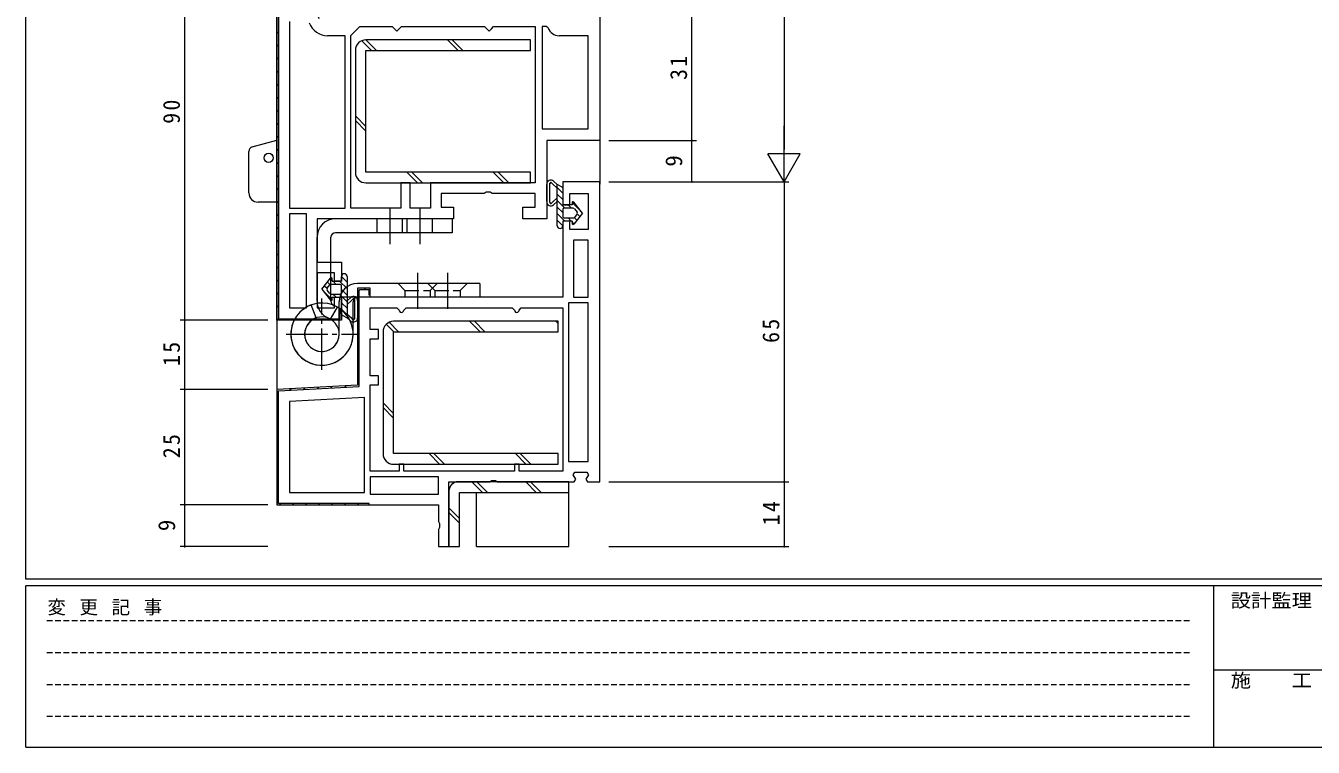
# Model space of a CAD drawing. Units: millimetres on the paper. Extents: x -420 to 373, y -297 to 267.
# Drawn here: x -417.7 to -138.4, y -297 to -140.6 of the extents above; entities that cross this region are included whole.
import ezdxf
from ezdxf.enums import TextEntityAlignment as Align

# ---------------------------------------------------------------- set-up
doc = ezdxf.new("R2010")
doc.units = ezdxf.units.MM
for name, pattern in [('CHAIN2', [12, 9, -1, 1, -1]), ('DASHED1', [1.8, 1.2, -0.6]), ('DASHED3', [4, 3, -1])]:
    doc.linetypes.add(name, pattern=pattern)
for name, color, linetype, lineweight in [('0-1_YKK_ZWAK', 7, 'Continuous', 9), ('0-3_YKK_12', 2, 'Continuous', 9), ('0-4_YKK_D', 6, 'Continuous', 9), ('0-6_YKK_13', 4, 'Continuous', 9), ('0-7_YKK_11', 7, 'Continuous', 9)]:
    doc.layers.add(name, color=color, linetype=linetype, lineweight=lineweight)
doc.styles.add('ＭＳ ゴシック', font='')
doc.styles.get('ＭＳ ゴシック').set_extended_font_data('MS Gothic')

msp = doc.modelspace()

# ---------------------------------------------------------------- linework, layer by layer
at = {"layer": '0-1_YKK_ZWAK'}
for p, q in [((-417.7, -260.6), (-417.7, 264.4)), ((352.3, -260.6), (-417.7, -260.6)), ((-417.7, -297), (-417.7, -262)), ((314.5, -262), (-417.7, -262)), ((-160.1, -262), (-160.1, -297)), ((-160.1, -280.199), (-31.3, -280.199)), ((-417.7, -297), (314.5, -297))]:
    msp.add_line(p, q, dxfattribs=at)
at = {"layer": '0-1_YKK_ZWAK', "linetype": 'DASHED1'}
for p, q in [((-413.101, -269.512), (-164.909, -269.512)), ((-413.101, -276.441), (-164.909, -276.441)), ((-413.101, -283.37), (-164.909, -283.37)), ((-413.101, -290.298), (-164.909, -290.298))]:
    msp.add_line(p, q, dxfattribs=at)
at = {"layer": '0-3_YKK_12'}
for p, q in [((-363.208, -0.49), (-363.208, -219.936)), ((-293.208, -0.49), (-293.208, -174.962))]:
    msp.add_line(p, q, dxfattribs=at)
at = {"layer": '0-4_YKK_D'}
for p, q in [((-253.208, 169.538), (-253.208, -167.462)), ((-383.208, -204.462), (-383.208, -114.462)), ((-273.208, -165.462), (-273.208, -134.462)), ((-253.208, -174.462), (-253.208, -162.338)), ((-291.208, -165.462), (-272.208, -165.462)), ((-291.208, -165.462), (-272.208, -165.462)), ((-273.208, -174.462), (-273.208, -165.462)), ((-253.208, -174.462), (-256.708, -168.4)), ((-249.708, -168.4), (-256.708, -168.4)), ((-253.208, -174.462), (-249.708, -168.4)), ((-291.208, -174.462), (-252.208, -174.462)), ((-291.208, -174.462), (-272.208, -174.462)), ((-291.208, -174.462), (-252.208, -174.462)), ((-253.208, -174.462), (-253.208, -239.462)), ((-365.207, -204.462), (-384.208, -204.462)), ((-365.207, -204.462), (-384.208, -204.462)), ((-383.208, -219.462), (-383.208, -204.462)), ((-365.207, -219.462), (-384.208, -219.462)), ((-365.207, -219.462), (-384.208, -219.462)), ((-383.208, -244.462), (-383.208, -219.462)), ((-291.208, -239.462), (-252.208, -239.462)), ((-291.208, -239.462), (-252.208, -239.462)), ((-253.208, -239.462), (-253.208, -253.462)), ((-365.207, -244.462), (-384.208, -244.462)), ((-365.207, -244.462), (-384.208, -244.462)), ((-383.208, -253.462), (-383.208, -244.462)), ((-365.207, -253.462), (-384.208, -253.462)), ((-291.208, -253.462), (-252.208, -253.462))]:
    msp.add_line(p, q, dxfattribs=at)
for centre, start, end in [((-273.208, -165.462), 90, 270), ((-273.208, -165.462), 90, 270), ((-273.208, -165.462), 270, 90), ((-273.208, -165.462), 270, 90), ((-273.208, -174.462), 90, 270), ((-273.208, -174.462), 270, 90), ((-383.208, -204.462), 90, 270), ((-383.208, -204.462), 90, 270), ((-383.208, -204.462), 270, 90), ((-383.208, -204.462), 270, 90), ((-383.208, -219.462), 90, 270), ((-383.208, -219.462), 90, 270), ((-383.208, -219.462), 270, 90), ((-383.208, -219.462), 270, 90), ((-253.208, -239.462), 90, 270), ((-253.208, -239.462), 90, 270), ((-253.208, -239.462), 270, 90), ((-253.208, -239.462), 270, 90), ((-383.208, -244.462), 90, 270), ((-383.208, -244.462), 90, 270), ((-383.208, -244.462), 270, 90), ((-383.208, -244.462), 270, 90), ((-383.208, -253.462), 90, 270), ((-383.208, -253.462), 270, 90), ((-253.208, -253.462), 90, 270), ((-253.208, -253.462), 270, 90)]:
    msp.add_arc(centre, 0.106, start, end, dxfattribs=at)
at = {"layer": '0-6_YKK_13'}
for p, q in [((-342.681, -145.962), (-344.801, -143.842)), ((-341.62, -145.962), (-343.92, -143.662)), ((-308.208, -143.662), (-343.908, -143.662)), ((-323.943, -145.962), (-326.243, -143.662)), ((-322.881, -145.962), (-325.181, -143.662)), ((-308.208, -145.962), (-308.208, -143.662)), ((-346.208, -145.962), (-346.208, -172.362)), ((-343.908, -145.962), (-308.208, -145.962)), ((-343.908, -172.362), (-343.908, -145.962)), ((-343.908, -162.412), (-346.208, -160.112)), ((-343.908, -163.474), (-346.208, -161.174)), ((-368.565, -166.871), (-363.206, -165.435)), ((-363.206, -178.84), (-363.206, -165.435)), ((-369.306, -176.84), (-369.306, -167.837)), ((-308.208, -172.362), (-343.908, -172.362)), ((-332.72, -174.662), (-335.02, -172.362)), ((-331.658, -174.662), (-333.958, -172.362)), ((-313.981, -174.662), (-316.281, -172.362)), ((-312.92, -174.662), (-315.22, -172.362)), ((-308.208, -174.662), (-308.208, -172.362)), ((-343.908, -174.662), (-308.208, -174.662)), ((-304.708, -178.724), (-304.708, -174.99)), ((-304.007, -178.957), (-304.007, -174.75)), ((-302.408, -175.795), (-303.387, -174.968)), ((-302.408, -183.962), (-302.408, -174.995)), ((-301.208, -176.875), (-302.408, -175.675)), ((-301.208, -175.834), (-301.208, -179.462)), ((-302.408, -177.92), (-303.387, -178.747)), ((-302.408, -178.719), (-303.229, -179.413)), ((-301.208, -178.289), (-302.408, -177.089)), ((-300.75, -180.162), (-302.408, -178.504)), ((-363.206, -178.84), (-367.306, -178.84)), ((-301.208, -181.118), (-302.408, -179.918)), ((-300.778, -182.962), (-302.408, -181.332)), ((-299.208, -179.462), (-301.208, -179.462)), ((-301.208, -180.462), (-301.208, -181.962)), ((-298.941, -180.162), (-300.908, -180.162)), ((-299.335, -180.162), (-300.035, -179.462)), ((-299.208, -178.964), (-299.208, -179.462)), ((-297.072, -181.011), (-299.194, -178.89)), ((-296.908, -181.212), (-298.849, -178.836)), ((-296.908, -181.212), (-298.849, -183.588)), ((-298.709, -180.272), (-298.096, -181.022)), ((-298.096, -181.402), (-298.709, -182.152)), ((-297.527, -181.97), (-298.096, -181.401)), ((-325.207, -182.462), (-350.508, -182.462)), ((-301.209, -183.945), (-302.408, -182.746)), ((-302.064, -184.505), (-302.351, -184.218)), ((-301.208, -182.962), (-301.208, -183.962)), ((-299.208, -182.962), (-301.208, -182.962)), ((-300.908, -182.262), (-298.941, -182.262)), ((-299.364, -182.962), (-300.064, -182.262)), ((-299.208, -182.962), (-299.208, -183.46)), ((-298.799, -183.527), (-299.208, -183.118)), ((-298.163, -182.748), (-298.733, -182.178)), ((-354.508, -200.295), (-354.508, -186.462)), ((-351.508, -200.295), (-351.508, -186.462)), ((-353.512, -197.712), (-351.571, -195.336)), ((-351.621, -195.397), (-351.212, -195.806)), ((-351.212, -195.962), (-351.212, -195.464)), ((-349.212, -195.962), (-349.212, -194.962)), ((-349.211, -194.979), (-348.012, -196.178)), ((-348.357, -194.419), (-348.07, -194.706)), ((-348.012, -194.962), (-348.012, -203.929)), ((-353.512, -197.712), (-351.571, -200.088)), ((-353.348, -197.913), (-351.227, -200.034)), ((-352.893, -196.954), (-352.324, -197.522)), ((-352.324, -197.522), (-351.711, -196.772)), ((-351.711, -198.652), (-352.324, -197.902)), ((-352.257, -196.176), (-351.687, -196.746)), ((-349.512, -196.662), (-351.479, -196.662)), ((-351.212, -195.962), (-349.212, -195.962)), ((-351.056, -195.962), (-350.356, -196.662)), ((-349.642, -195.962), (-348.012, -197.592)), ((-349.212, -198.462), (-349.212, -196.962)), ((-349.212, -197.806), (-348.012, -199.006)), ((-319.207, -196.462), (-345.707, -196.462)), ((-319.207, -196.462), (-319.207, -199.462)), ((-351.479, -198.762), (-349.512, -198.762)), ((-351.212, -199.462), (-349.212, -199.462)), ((-351.212, -199.96), (-351.212, -199.462)), ((-351.085, -198.762), (-350.385, -199.462)), ((-349.707, -207.462), (-349.707, -200.462)), ((-349.671, -198.762), (-348.012, -200.42)), ((-342.842, -199.462), (-349.58, -199.462)), ((-349.212, -203.09), (-349.212, -199.462)), ((-349.212, -200.635), (-348.012, -201.835)), ((-348.012, -200.205), (-347.187, -199.511)), ((-348.012, -201.004), (-347.028, -200.177)), ((-346.707, -207.462), (-346.707, -200.462)), ((-346.408, -199.967), (-346.408, -204.174)), ((-345.708, -200.2), (-345.708, -203.934)), ((-319.207, -199.462), (-345.707, -199.462)), ((-354.739, -203.938), (-355.765, -201.119)), ((-351.582, -204.214), (-350.082, -201.616)), ((-349.212, -202.049), (-348.012, -203.249)), ((-348.012, -203.129), (-347.028, -203.956)), ((-351.508, -204.295), (-351.508, -204.258)), ((-337.894, -206.962), (-339.527, -205.329)), ((-336.832, -206.962), (-338.905, -204.889)), ((-302.208, -204.662), (-337.908, -204.662)), ((-319.155, -206.962), (-321.455, -204.662)), ((-318.094, -206.962), (-320.394, -204.662)), ((-302.208, -205.172), (-302.717, -204.662)), ((-302.208, -206.962), (-302.208, -204.662)), ((-340.208, -206.962), (-340.208, -233.362)), ((-337.908, -206.962), (-302.208, -206.962)), ((-337.908, -233.362), (-337.908, -206.962)), ((-337.908, -224.625), (-340.208, -222.325)), ((-337.908, -225.687), (-340.208, -223.387)), ((-302.208, -233.362), (-337.908, -233.362)), ((-327.932, -235.662), (-330.232, -233.362)), ((-326.871, -235.662), (-329.171, -233.362)), ((-309.194, -235.662), (-311.494, -233.362)), ((-308.132, -235.662), (-310.432, -233.362)), ((-302.208, -235.662), (-302.208, -233.362)), ((-337.908, -235.662), (-302.208, -235.662)), ((-299.908, -239.462), (-323.908, -239.462)), ((-320.933, -239.462), (-318.633, -241.762)), ((-319.871, -239.462), (-317.571, -241.762)), ((-309.265, -239.462), (-306.965, -241.762)), ((-308.204, -239.462), (-305.904, -241.762)), ((-299.908, -241.762), (-299.908, -239.462)), ((-325.908, -241.462), (-325.908, -253.462)), ((-323.608, -241.762), (-299.908, -241.762)), ((-323.608, -253.462), (-323.608, -241.762)), ((-319.908, -253.462), (-319.908, -241.762)), ((-325.908, -245.093), (-323.608, -247.393)), ((-325.908, -246.154), (-323.608, -248.454)), ((-325.908, -253.462), (-323.608, -253.462))]:
    msp.add_line(p, q, dxfattribs=at)
at = {"layer": '0-6_YKK_13', "linetype": 'CHAIN2'}
for p, q in [((-338.708, -180.168), (-338.708, -187.962)), ((-332.208, -180.168), (-332.208, -187.962)), ((-332.707, -194.168), (-332.707, -201.962)), ((-326.207, -194.168), (-326.207, -201.962)), ((-353.457, -215.212), (-353.457, -199.712)), ((-353.457, -215.212), (-353.457, -199.712)), ((-361.207, -207.462), (-345.707, -207.462)), ((-361.207, -207.462), (-345.707, -207.462))]:
    msp.add_line(p, q, dxfattribs=at)
at = {"layer": '0-6_YKK_13', "linetype": 'DASHED3'}
for p, q in [((-341.458, -185.462), (-341.458, -182.462)), ((-335.958, -185.462), (-335.958, -182.462)), ((-334.958, -185.462), (-334.958, -182.462)), ((-329.458, -185.462), (-329.458, -182.462)), ((-336.957, -196.462), (-335.457, -197.962)), ((-335.457, -197.962), (-329.957, -197.962)), ((-335.457, -197.962), (-335.457, -199.462)), ((-330.457, -196.462), (-328.957, -197.962)), ((-328.957, -197.962), (-323.457, -197.962)), ((-328.957, -197.962), (-328.957, -199.462))]:
    msp.add_line(p, q, dxfattribs=at)
at = {"layer": '0-6_YKK_13'}
for points in [[(-301.363, -175.572), (-302.408, -174.995), (-303.229, -174.301)], [(-325.207, -182.462), (-325.207, -185.462), (-350.508, -185.462)], [(-349.057, -203.352), (-348.012, -203.929), (-347.187, -204.623)], [(-319.908, -253.462), (-299.908, -253.462), (-299.908, -241.762)]]:
    msp.add_lwpolyline(points, dxfattribs=at)
at = {"layer": '0-6_YKK_13', "linetype": 'DASHED3'}
for points in [[(-328.457, -196.462), (-329.957, -197.962), (-329.957, -199.462)], [(-321.957, -196.462), (-323.457, -197.962), (-323.457, -199.462)]]:
    msp.add_lwpolyline(points, dxfattribs=at)
at = {"layer": '0-6_YKK_13'}
msp.add_circle((-365.006, -169.24), 1, dxfattribs=at)
for centre, radius, start, end in [((-343.908, -145.962), 2.3, 90, 180), ((-368.306, -167.837), 1, 105, 180), ((-343.908, -172.362), 2.3, 180, 270), ((-303.808, -174.99), 0.9, 49.95366, 180), ((-303.807, -174.757), 0.2, 27.55611, 205.27687), ((-302.743, -174.202), 1, 207.55611, 229.95366), ((-301.508, -175.834), 0.3, 0, 61.1134), ((-367.306, -176.84), 2, 180, 270), ((-303.808, -178.724), 0.9, 180, 310.04633), ((-303.807, -178.957), 0.2, 154.72311, 332.44388), ((-302.743, -179.512), 1, 130.04633, 152.44388), ((-300.908, -180.462), 0.3, 90, 180), ((-299.006, -178.964), 0.202, 39.25259, 180), ((-298.941, -180.462), 0.3, 39.25259, 90), ((-298.329, -181.212), 0.3, 320.74739, 39.25259), ((-350.508, -186.462), 4, 90, 180), ((-301.808, -183.962), 0.6, 180, 0), ((-300.908, -181.962), 0.3, 180, 270), ((-299.006, -183.46), 0.202, 180, 320.74739), ((-298.941, -181.962), 0.3, 270, 320.74739), ((-350.508, -186.462), 1, 90, 180), ((-351.414, -195.464), 0.202, 0, 140.74739), ((-348.612, -194.962), 0.6, 0, 180), ((-352.092, -197.712), 0.3, 140.74739, 219.25259), ((-351.479, -196.962), 0.3, 90, 140.74739), ((-345.707, -200.462), 4, 90, 180), ((-349.512, -196.962), 0.3, 0, 90), ((-353.457, -207.462), 6.75, 59.99998, 0), ((-350.508, -200.295), 4, 180, 247.63474), ((-351.479, -198.462), 0.3, 219.25259, 270), ((-351.414, -199.96), 0.202, 219.25259, 0), ((-350.508, -200.295), 1, 180, 247.63474), ((-349.512, -198.462), 0.3, 270, 0), ((-346.608, -200.2), 0.9, 0, 130.04633), ((-347.672, -199.412), 1, 310.04633, 332.44388), ((-346.608, -199.967), 0.2, 359.99844, 152.44388), ((-345.707, -200.462), 1, 90, 180), ((-353.457, -207.462), 6.75, 109.99998, 67.63474), ((-353.457, -207.462), 3.75, 59.99998, 0), ((-348.912, -203.09), 0.3, 180, 241.1134), ((-353.457, -207.462), 3.75, 109.99998, 67.63474), ((-346.608, -203.934), 0.9, 229.95366, 0), ((-347.672, -204.722), 1, 27.55611, 49.95366), ((-346.608, -204.167), 0.2, 207.55611, 1.93042), ((-337.908, -206.962), 2.3, 90, 180), ((-337.908, -233.362), 2.3, 179.99998, 270), ((-323.908, -241.462), 2, 90, 180)]:
    msp.add_arc(centre, radius, start, end, dxfattribs=at)
at = {"layer": '0-7_YKK_11'}
for p, q in [((-363.208, -142.237), (-362.908, -141.937)), ((-360.508, -139.662), (-360.508, -180.162)), ((-305.708, -140.762), (-305.708, -162.962)), ((-363.208, -145.065), (-362.908, -144.765)), ((-347.208, -180.162), (-347.208, -142.715)), ((-363.208, -147.893), (-362.908, -147.593)), ((-363.208, -150.722), (-362.908, -150.422)), ((-363.208, -153.55), (-362.908, -153.25)), ((-363.208, -156.379), (-362.908, -156.079)), ((-363.208, -159.207), (-362.908, -158.907)), ((-363.208, -162.036), (-362.908, -161.736)), ((-363.208, -164.864), (-362.908, -164.564)), ((-363.208, -167.692), (-362.908, -167.392)), ((-363.208, -170.521), (-362.908, -170.221)), ((-363.208, -173.349), (-362.908, -173.049)), ((-363.208, -176.178), (-362.908, -175.878)), ((-363.208, -179.006), (-362.908, -178.706)), ((-356.808, -201.762), (-356.808, -181.362)), ((-363.208, -181.835), (-362.908, -181.535)), ((-363.208, -184.663), (-362.908, -184.363)), ((-298.908, -187.062), (-298.908, -199.462)), ((-363.208, -187.491), (-362.908, -187.191)), ((-363.208, -190.32), (-362.908, -190.02)), ((-363.208, -193.148), (-362.908, -192.848)), ((-363.208, -195.977), (-362.908, -195.677)), ((-345.208, -197.762), (-343.308, -197.762)), ((-344.277, -197.762), (-343.977, -197.462)), ((-363.208, -198.805), (-362.908, -198.505)), ((-345.708, -199.192), (-345.408, -198.892)), ((-300.008, -200.662), (-300.008, -235.062)), ((-363.208, -201.634), (-362.908, -201.334)), ((-349.508, -202.076), (-349.394, -201.962)), ((-345.708, -202.021), (-345.408, -201.721)), ((-301.208, -201.762), (-301.208, -237.162)), ((-363.061, -204.316), (-362.849, -204.103)), ((-360.379, -204.462), (-360.079, -204.162)), ((-357.551, -204.462), (-357.251, -204.162)), ((-354.722, -204.462), (-354.422, -204.162)), ((-351.894, -204.462), (-351.594, -204.162)), ((-345.708, -204.849), (-345.408, -204.549)), ((-345.708, -207.678), (-345.408, -207.378)), ((-345.708, -210.506), (-345.408, -210.206)), ((-345.708, -213.335), (-345.408, -213.035)), ((-345.708, -216.163), (-345.408, -215.863)), ((-360.478, -219.619), (-360.161, -219.302)), ((-357.493, -219.463), (-357.176, -219.146)), ((-354.508, -219.306), (-354.191, -218.989)), ((-351.523, -219.15), (-351.206, -218.833)), ((-348.538, -218.994), (-348.221, -218.677)), ((-363.208, -222.349), (-362.908, -222.049)), ((-344.208, -241.762), (-344.208, -221.17)), ((-363.208, -225.178), (-362.908, -224.878)), ((-363.208, -228.006), (-362.908, -227.706)), ((-363.208, -230.835), (-362.908, -230.535)), ((-363.208, -233.663), (-362.908, -233.363)), ((-363.208, -236.491), (-362.908, -236.191)), ((-363.208, -239.32), (-362.908, -239.02)), ((-328.208, -238.362), (-343.008, -238.362)), ((-363.208, -242.148), (-362.908, -241.848)), ((-362.708, -244.462), (-343.208, -244.462)), ((-362.693, -244.462), (-362.393, -244.162)), ((-359.864, -244.462), (-359.564, -244.162)), ((-357.036, -244.462), (-356.736, -244.162)), ((-354.208, -244.462), (-353.908, -244.162)), ((-351.379, -244.462), (-351.079, -244.162)), ((-348.551, -244.462), (-348.251, -244.162)), ((-345.722, -244.462), (-345.422, -244.162)), ((-343.208, -244.462), (-343.208, -244.162))]:
    msp.add_line(p, q, dxfattribs=at)
for points in [[(-363.208, -204.462), (-363.208, -114.462), (-355.208, -114.462), (-355.208, -119.462), (-356.708, -119.462), (-356.708, -117.162), (-360.508, -117.162), (-360.508, -124.762), (-356.708, -124.762), (-356.708, -122.962), (-355.208, -122.962), (-355.208, -129.462), (-353.318, -132.735), (-353.449, -132.962), (-355.208, -132.962), (-355.208, -135.462), (-354.135, -139.037)], [(-355.208, -114.962), (-355.208, -116.962), (-355.508, -116.962), (-355.508, -114.762), (-362.908, -114.762), (-362.908, -204.162), (-349.508, -204.162), (-349.508, -201.962), (-349.208, -201.962), (-349.208, -203.962)], [(-293.208, -134.462), (-293.208, -165.462), (-304.708, -165.462), (-304.708, -182.462), (-309.908, -182.462), (-309.908, -179.962), (-307.208, -179.962), (-307.208, -176.962), (-316.542, -176.962), (-316.975, -176.712), (-317.841, -176.712), (-318.274, -176.962), (-327.608, -176.962), (-327.608, -179.962), (-324.908, -179.962), (-324.908, -182.462), (-354.508, -182.462), (-354.508, -191.862), (-349.208, -191.862), (-349.208, -195.962), (-350.708, -195.962), (-350.708, -194.162), (-354.508, -194.162), (-354.508, -201.762), (-350.708, -201.762), (-350.708, -199.462), (-349.208, -199.462), (-349.208, -204.462), (-363.208, -204.462)], [(-360.508, -139.662), (-360.508, -180.162), (-348.408, -180.162), (-348.408, -142.762), (-352.22, -142.762)], [(-305.708, -140.762), (-305.708, -162.962), (-295.708, -162.962), (-295.708, -142.762), (-302.008, -142.762)], [(-304.365, -141.095), (-304.836, -140.762), (-305.708, -140.762)], [(-343.208, -244.162), (-362.908, -244.162), (-362.908, -219.747), (-345.408, -218.83), (-345.408, -197.962), (-345.208, -197.762)], [(-345.208, -197.762), (-343.308, -197.762), (-343.308, -198.962), (-343.008, -198.962)], [(-301.208, -201.762), (-301.208, -237.162), (-310.708, -237.162), (-310.708, -235.662), (-311.708, -235.662), (-311.708, -237.162), (-335.708, -237.162), (-335.708, -235.662), (-336.708, -235.662), (-336.708, -237.162), (-343.008, -237.162), (-343.008, -218.462), (-341.208, -218.462), (-341.208, -216.462), (-343.008, -216.462), (-343.008, -208.462), (-341.208, -208.462), (-341.208, -206.462), (-343.008, -206.462), (-343.008, -201.762), (-337.208, -201.762), (-336.708, -202.262)], [(-335.708, -202.262), (-335.208, -201.762), (-312.208, -201.762), (-311.708, -202.262)], [(-310.708, -202.262), (-310.208, -201.762), (-301.208, -201.762)]]:
    msp.add_lwpolyline(points, dxfattribs=at)
for points in [[(-347.208, -180.162), (-347.208, -142.715), (-345.255, -140.762), (-338.208, -140.762), (-337.708, -141.262), (-337.208, -141.762), (-336.708, -141.262), (-336.208, -140.762), (-318.208, -140.762), (-317.708, -141.262), (-317.208, -141.762), (-316.708, -141.262), (-316.208, -140.762), (-307.208, -140.762), (-307.208, -174.662), (-329.908, -174.662), (-329.908, -180.162), (-334.308, -180.162), (-334.308, -174.662), (-336.308, -174.662), (-336.308, -180.162)], [(-293.208, -239.462), (-293.208, -174.462), (-301.208, -174.462), (-301.208, -179.462), (-299.708, -179.462), (-299.708, -176.962), (-295.708, -176.962), (-295.708, -184.762), (-299.708, -184.762), (-299.708, -182.962), (-301.208, -182.962), (-301.208, -199.462), (-343.008, -199.462), (-343.008, -197.462), (-345.708, -197.462), (-345.708, -218.545), (-363.208, -219.462), (-363.208, -244.462), (-328.208, -244.462), (-328.208, -248.096), (-327.958, -248.529), (-327.958, -249.395), (-328.208, -249.828), (-328.208, -253.462), (-325.908, -253.462), (-325.908, -239.462), (-317.074, -239.462), (-316.641, -239.212), (-315.775, -239.212), (-315.342, -239.462), (-298.73, -239.462), (-298.367, -238.898), (-298.948, -237.926), (-298.586, -237.362), (-296.03, -237.362), (-295.667, -237.926), (-296.248, -238.898), (-295.886, -239.462)], [(-356.808, -201.762), (-356.808, -181.362), (-360.508, -181.362), (-360.508, -201.762)], [(-298.908, -187.062), (-298.908, -199.462), (-295.708, -199.462), (-295.708, -187.062)], [(-300.008, -200.662), (-300.008, -235.062), (-295.708, -235.062), (-295.708, -200.662)], [(-344.208, -241.762), (-344.208, -221.17), (-360.508, -222.024), (-360.508, -241.762)], [(-328.208, -238.362), (-343.008, -238.362), (-343.008, -242.162), (-328.208, -242.162)]]:
    msp.add_lwpolyline(points, close=True, dxfattribs=at)
for centre, radius, start, end in [((-352.22, -138.462), 4.3, 200.74236, 270.00002), ((-302.008, -140.262), 2.5, 199.47122, 269.99998), ((-336.208, -202.262), 0.5, 179.99998, 0), ((-311.208, -202.262), 0.5, 179.99998, 0)]:
    msp.add_arc(centre, radius, start, end, dxfattribs=at)

# ---------------------------------------------------------------- texts
at = {"layer": '0-1_YKK_ZWAK', "style": 'ＭＳ ゴシック', "width": 1.1}
for s, p in [('設計監理', (-156.331, -267.533)), ('施\u3000\u3000工', (-156.331, -284.854))]:
    msp.add_text(s, height=2.933, dxfattribs=at).set_placement(p, align=Align.BOTTOM_LEFT)
at = {"layer": '0-1_YKK_ZWAK', "insert": (-412.986, -268.447), "char_height": 2.933, "attachment_point": 7, "style": 'ＭＳ ゴシック'}
msp.add_mtext('\\T1.16;変\\~更\\~記\\~事', dxfattribs=at)
at = {"layer": '0-4_YKK_D', "color": 3, "style": 'ＭＳ ゴシック'}
for p in [(-274.208, -171.162), (-384.208, -250.162)]:
    msp.add_text('9', height=3.666, rotation=90, dxfattribs=at).set_placement(p, align=Align.BOTTOM_LEFT)
at = {"layer": '0-4_YKK_D', "color": 3, "char_height": 3.666, "attachment_point": 7, "rotation": 90, "style": 'ＭＳ ゴシック'}
for s, insert in [('\\T1.21;\\W0.95;31', (-274.208, -152.362)), ('\\T1.21;\\W0.95;90', (-384.208, -161.862)), ('\\T1.21;\\W0.95;65', (-254.208, -209.362)), ('\\T1.21;\\W0.95;15', (-384.208, -214.362)), ('\\T1.21;\\W0.95;25', (-384.208, -234.362)), ('\\T1.21;\\W0.95;14', (-254.208, -248.899))]:
    msp.add_mtext(s, dxfattribs=dict(at, insert=insert))

doc.saveas('drawing.dxf')
